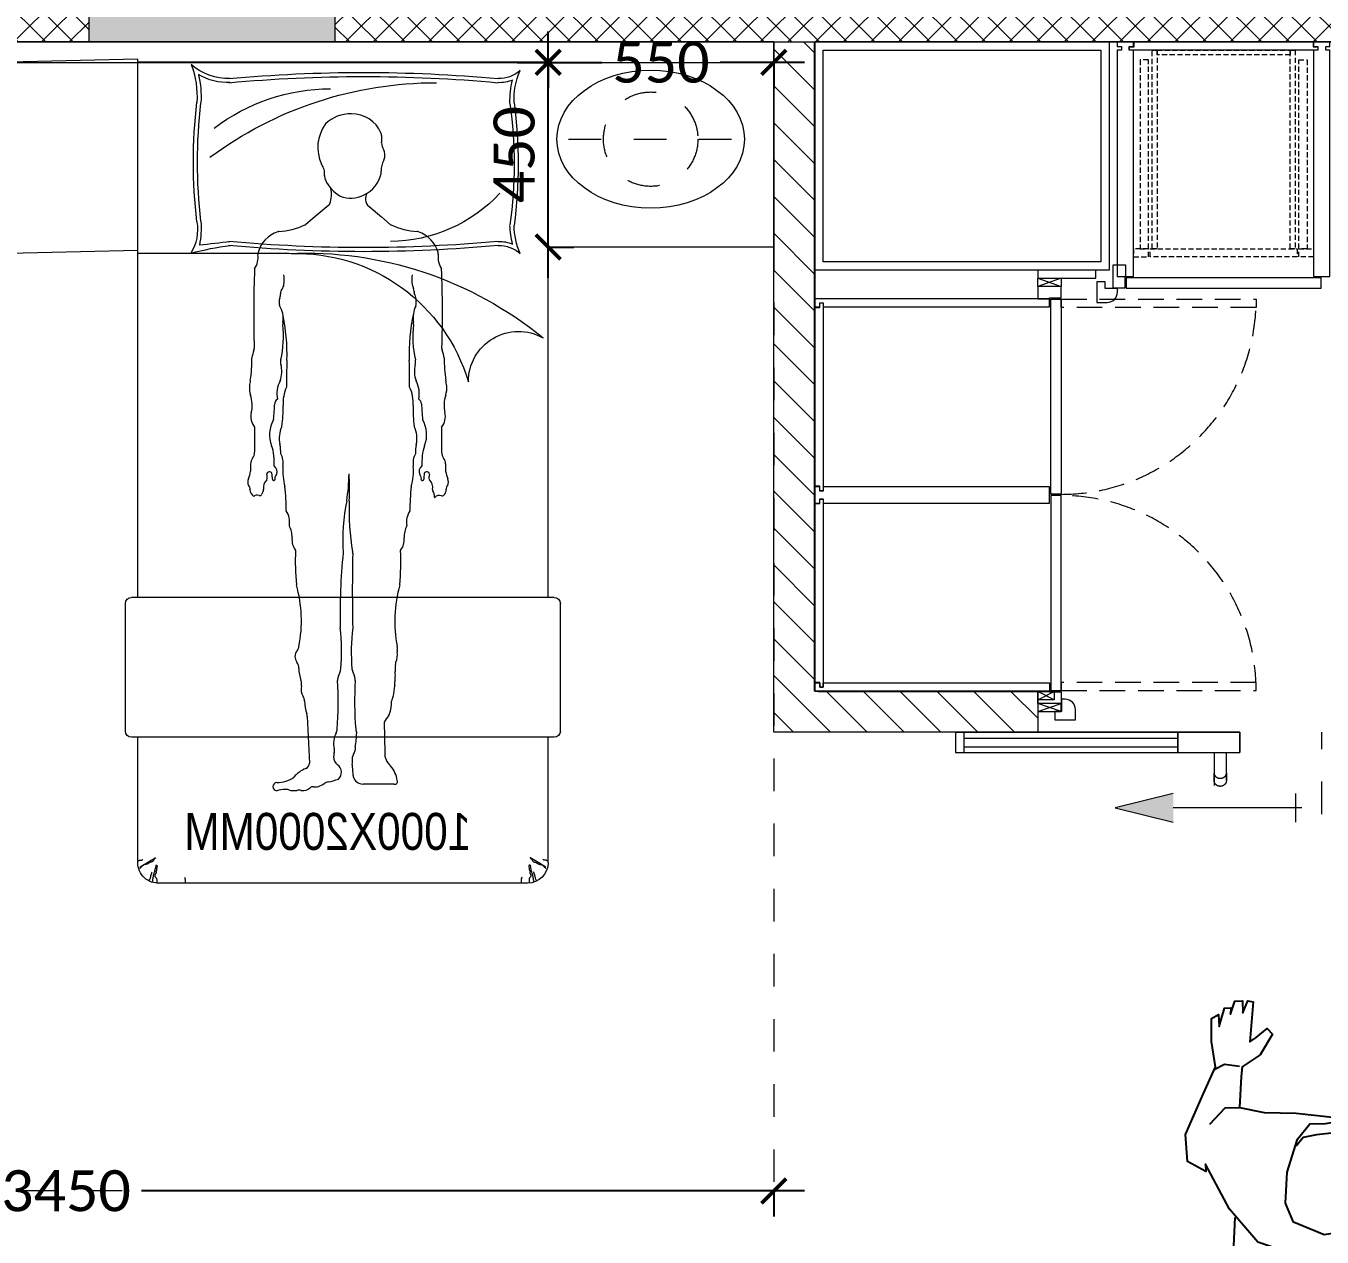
# Model space of a CAD drawing. Header units: millimetres. Extents: x -18512 to 101824, y -95768 to 52898.
# Drawn here: x 11395 to 14554, y -53555 to -50604 of the extents above; entities that cross this region are included whole.
import ezdxf

# ---------------------------------------------------------------- set-up
doc = ezdxf.new("R2010")
doc.units = ezdxf.units.MM
doc.header["$LTSCALE"] = 25
doc.header["$PDMODE"] = 3
for name, pattern in [('( Dashed )', [0.75, 0.5, -0.25]), ('Dash', [6.35, 3.175, -3.175]), ('DASHED', [0.75, 0.5, -0.25])]:
    doc.linetypes.add(name, pattern=pattern)
doc.layers.get('0').update_dxf_attribs({"color": 254, "lineweight": 0})
doc.layers.get('Defpoints').update_dxf_attribs({"lineweight": 0})
for name, color, linetype, lineweight in [('1064-BP 01$0$Wall finish-plaster & paint', 240, 'Continuous', 5), ('_FW_BLWK', 150, 'Continuous', 13), ('_FW_FUR_FIXED', 62, 'Continuous', 0), ('_FW_FUR_LOOSE', 132, 'Continuous', 0), ('A-DOOR', 31, 'Continuous', 18), ('A-DOOR-FRAM', 1, 'Continuous', 18), ('A-DOOR-GLAZ', 1, 'Continuous', 18), ('hatch', 252, 'Continuous', 0), ('I-WALL', 2, 'Continuous', 9), ('S-COLS', 6, 'Continuous', 9), ('X2$0$A-DETL-GENF', 92, 'Continuous', 9), ('X2$0$I-WALL', 2, 'Continuous', 18)]:
    doc.layers.add(name, color=color, linetype=linetype, lineweight=lineweight)
for name, color, linetype in [('1_Wall finish', 2, 'Continuous'), ('AR WALL HATCH', 8, 'Continuous'), ('WD-PEOPLE', 8, 'Continuous')]:
    doc.layers.add(name, color=color, linetype=linetype)
doc.styles.add('$0$Arial', font='arial.ttf')
doc.styles.add('FW_Calibri', font='calibri.ttf')
doc.dimstyles.new('1-50', dxfattribs={"dimscale": 50, "dimtxt": 2, "dimasz": 1.2, "dimexe": 1.25, "dimexo": 0.625, "dimtad": 1, "dimdec": 0, "dimtxsty": 'FW_Calibri', "dimblk": 'ARCHTICK', "dimcen": 2.5, "dimdle": 1.5, "dimadec": 0, "dimazin": 0, "dimtfac": 1, "dimtdec": 0, "dimtmove": 0, "dimatfit": 3, "dimfxl": 6, "dimfxlon": 1, "dimarcsym": 0})

# ---------------------------------------------------------------- blocks, each defined once
blk = doc.blocks.new('small bed')
at = {"layer": '_FW_FUR_LOOSE'}
for p, q in [((12895.6, 3863.9), (11992.2, 3863.9)), ((11945.6, 3813.9), (11945.6, 3508.6)), ((12945.6, 3813.9), (12945.6, 3508.6)), ((12960.6, 3508.6), (11930.6, 3508.6)), ((11915.6, 3493.6), (11915.6, 3182.7)), ((12975.6, 3493.6), (12975.6, 3182.7)), ((12975.6, 3493.6), (12975.6, 3182.7)), ((12960.6, 3167.7), (11930.6, 3167.7)), ((11945.6, 3167.7), (11945.6, 1863.9)), ((12945.6, 3167.7), (12945.6, 1863.9)), ((12313.7, 2329.5), (11945.6, 2329.5)), ((11945.6, 2313.9), (11945.6, 1863.9)), ((11945.6, 2263.9), (11945.6, 1863.9)), ((12945.6, 1863.9), (11945.6, 1863.9))]:
    blk.add_line(p, q, dxfattribs=at)
for points in [[(11973.4, 3858.7), (11974.5, 3856.5), (11975.3, 3854.4), (11975.9, 3852.6), (11976.5, 3851), (11976.9, 3849.6), (11977.2, 3848.4), (11977.4, 3847.2), (11977.7, 3846.2), (11977.9, 3845.2), (11978.2, 3844.2), (11978.5, 3843.2), (11978.9, 3842.1), (11979.3, 3841), (11979.8, 3839.7), (11980.3, 3838.2), (11981, 3836.5)], [(11989.7, 3820.5), (11988.6, 3826.4), (11987.7, 3831), (11986.9, 3834.5), (11986.2, 3837), (11985.7, 3838.8), (11985.2, 3840), (11984.8, 3840.8), (11984.5, 3841.4), (11984.2, 3842), (11984, 3842.6), (11983.9, 3843.1), (11983.7, 3843.7), (11983.6, 3844.3), (11983.5, 3844.9), (11983.4, 3845.5), (11983.3, 3846.2), (11983.2, 3847), (11983.1, 3847.9), (11982.9, 3849.1), (11982.7, 3850.6), (11982.4, 3852.5), (11981.9, 3854.9), (11981.4, 3857.9), (11980.8, 3861.7)], [(11989.7, 3820.5), (11991.9, 3819.9), (11992.9, 3821.5), (11992.9, 3821.5), (11991.7, 3829.9), (11991.1, 3833.8), (11989.7, 3835), (11990.3, 3839.1), (11987.4, 3844.8), (11987.4, 3847.6), (11990.9, 3850.9), (11991.7, 3853.8), (11991.9, 3855.4), (11992, 3863.8), (11991.9, 3862.3)], [(12059.9, 3849.3), (12060.4, 3851.1), (12060.8, 3852.9), (12061, 3854.8), (12061.2, 3856.6), (12061.3, 3858.4), (12061.4, 3860.3), (12061.4, 3862.1), (12061.4, 3863.9)], [(12881.3, 3849.3), (12880.8, 3851.1), (12880.5, 3852.9), (12880.2, 3854.8), (12880, 3856.6), (12879.9, 3858.4), (12879.9, 3860.3), (12879.8, 3862.1), (12879.8, 3863.9)], [(12901.5, 3820.5), (12899.3, 3819.9), (12898.4, 3821.5), (12898.4, 3821.5), (12899.5, 3829.9), (12900.1, 3833.8), (12901.5, 3835), (12900.9, 3839.1), (12903.9, 3844.8), (12903.9, 3847.6), (12900.3, 3850.9), (12899.5, 3853.8), (12899.3, 3855.4), (12899.3, 3863.8), (12899.3, 3862.3)], [(12901.5, 3820.5), (12902.6, 3826.4), (12903.5, 3831), (12904.4, 3834.5), (12905, 3837), (12905.6, 3838.8), (12906.1, 3840), (12906.5, 3840.8), (12906.8, 3841.4), (12907, 3842), (12907.2, 3842.6), (12907.4, 3843.1), (12907.5, 3843.7), (12907.6, 3844.3), (12907.7, 3844.9), (12907.8, 3845.5), (12907.9, 3846.2), (12908, 3847), (12908.2, 3847.9), (12908.3, 3849.1), (12908.6, 3850.6), (12908.9, 3852.5), (12909.3, 3854.9), (12909.8, 3857.9), (12910.5, 3861.7)], [(12917.8, 3858.7), (12916.8, 3856.5), (12916, 3854.4), (12915.3, 3852.6), (12914.8, 3851), (12914.4, 3849.6), (12914.1, 3848.4), (12913.8, 3847.2), (12913.6, 3846.2), (12913.3, 3845.2), (12913, 3844.2), (12912.7, 3843.2), (12912.4, 3842.1), (12912, 3841), (12911.5, 3839.7), (12910.9, 3838.2), (12910.3, 3836.5)], [(11951.1, 3825), (11952.4, 3824), (11953.5, 3823.3), (11954.4, 3822.6), (11955.3, 3822.1), (11956, 3821.7), (11956.7, 3821.3), (11957.3, 3821), (11957.8, 3820.7), (11958.3, 3820.5), (11958.8, 3820.2), (11959.3, 3820), (11959.7, 3819.7), (11960.1, 3819.4), (11960.6, 3819.2), (11961, 3818.9), (11961.4, 3818.6), (11961.8, 3818.4), (11962.3, 3818.1), (11962.8, 3817.8), (11963.2, 3817.5), (11963.8, 3817.2), (11964.3, 3816.8), (11964.9, 3816.5), (11965.5, 3816.1), (11966.2, 3815.7), (11966.8, 3815.3), (11967.6, 3814.9), (11968.3, 3814.5), (11969, 3814), (11969.7, 3813.6), (11970.5, 3813.2), (11971.1, 3812.8), (11971.8, 3812.3), (11972.4, 3811.9), (11973, 3811.6), (11973.6, 3811.2), (11974.2, 3810.8), (11974.7, 3810.5), (11975.3, 3810.1), (11975.8, 3809.8), (11976.3, 3809.5), (11976.8, 3809.1), (11977.4, 3808.8), (11977.9, 3808.5), (11978.4, 3808.2), (11979, 3807.9), (11979.5, 3807.6), (11980.1, 3807.3), (11980.7, 3807), (11981.3, 3806.7), (11981.9, 3806.4), (11982.5, 3806.1), (11983.1, 3805.8), (11983.6, 3805.5), (11984.2, 3805.2), (11984.7, 3804.8), (11985.2, 3804.5), (11985.7, 3804.1), (11986.1, 3803.7), (11986.6, 3803.4), (11987, 3803), (11987.3, 3802.7), (11987.7, 3802.5), (11988.1, 3802.3), (11988.4, 3802.2), (11988.8, 3802.1), (11989, 3802), (11989.3, 3802.1), (11989.4, 3802.1), (11989.5, 3802.2), (11989.5, 3802.4), (11989.4, 3802.6), (11989.1, 3802.8), (11988.7, 3803.1), (11988.3, 3803.4), (11987.8, 3803.7), (11987.2, 3804.1), (11986.7, 3804.6), (11986.2, 3805.1), (11985.7, 3805.7), (11985.2, 3806.4), (11984.8, 3807.1), (11984.4, 3807.8), (11984, 3808.6), (11983.6, 3809.3), (11983.2, 3809.9), (11982.8, 3810.5), (11982.2, 3811.1), (11981.6, 3811.5), (11981, 3811.8), (11980.2, 3812.1), (11979.5, 3812.3), (11978.7, 3812.5), (11977.8, 3812.7), (11977, 3813), (11976.1, 3813.3), (11975.3, 3813.7), (11974.5, 3814.1), (11973.7, 3814.6), (11972.9, 3815.1), (11972, 3815.6), (11971.2, 3816.1), (11970.3, 3816.6), (11969.4, 3817), (11968.5, 3817.4), (11967.5, 3817.7), (11966.5, 3817.9), (11965.6, 3818.2), (11964.7, 3818.3), (11963.8, 3818.5), (11963, 3818.7), (11962.2, 3818.9), (11961.5, 3819.1), (11960.9, 3819.3), (11960.4, 3819.5), (11959.9, 3819.7), (11959.4, 3820), (11959, 3820.3), (11958.7, 3820.5), (11958.3, 3820.8), (11958, 3821.2), (11957.6, 3821.5), (11957.3, 3821.8), (11957, 3822.2), (11956.6, 3822.5), (11956.3, 3822.9), (11955.9, 3823.3), (11955.5, 3823.7), (11955.1, 3824.1), (11954.7, 3824.5), (11954.2, 3824.9), (11953.7, 3825.4), (11953.1, 3826), (11952.5, 3826.6), (11951.8, 3827.3), (11951.1, 3828.1)], [(12940.1, 3825), (12938.9, 3824), (12937.8, 3823.3), (12936.8, 3822.6), (12936, 3822.1), (12935.2, 3821.7), (12934.6, 3821.3), (12934, 3821), (12933.4, 3820.7), (12932.9, 3820.5), (12932.4, 3820.2), (12932, 3820), (12931.5, 3819.7), (12931.1, 3819.4), (12930.7, 3819.2), (12930.3, 3818.9), (12929.8, 3818.6), (12929.4, 3818.4), (12929, 3818.1), (12928.5, 3817.8), (12928, 3817.5), (12927.5, 3817.2), (12926.9, 3816.8), (12926.4, 3816.5), (12925.8, 3816.1), (12925.1, 3815.7), (12924.4, 3815.3), (12923.7, 3814.9), (12923, 3814.5), (12922.2, 3814), (12921.5, 3813.6), (12920.8, 3813.2), (12920.1, 3812.8), (12919.4, 3812.3), (12918.8, 3811.9), (12918.2, 3811.6), (12917.6, 3811.2), (12917.1, 3810.8), (12916.5, 3810.5), (12916, 3810.1), (12915.5, 3809.8), (12914.9, 3809.5), (12914.4, 3809.1), (12913.9, 3808.8), (12913.4, 3808.5), (12912.8, 3808.2), (12912.3, 3807.9), (12911.7, 3807.6), (12911.1, 3807.3), (12910.6, 3807), (12910, 3806.7), (12909.4, 3806.4), (12908.8, 3806.1), (12908.2, 3805.8), (12907.6, 3805.5), (12907.1, 3805.2), (12906.5, 3804.8), (12906, 3804.5), (12905.6, 3804.1), (12905.1, 3803.7), (12904.7, 3803.4), (12904.3, 3803), (12903.9, 3802.7), (12903.5, 3802.5), (12903.2, 3802.3), (12902.8, 3802.2), (12902.5, 3802.1), (12902.2, 3802), (12902, 3802.1), (12901.8, 3802.1), (12901.7, 3802.2), (12901.8, 3802.4), (12901.9, 3802.6), (12902.2, 3802.8), (12902.5, 3803.1), (12903, 3803.4), (12903.5, 3803.7), (12904, 3804.1), (12904.5, 3804.6), (12905.1, 3805.1), (12905.6, 3805.7), (12906, 3806.4), (12906.5, 3807.1), (12906.8, 3807.8), (12907.2, 3808.6), (12907.6, 3809.3), (12908, 3809.9), (12908.5, 3810.5), (12909, 3811.1), (12909.6, 3811.5), (12910.3, 3811.8), (12911, 3812.1), (12911.8, 3812.3), (12912.6, 3812.5), (12913.4, 3812.7), (12914.3, 3813), (12915.1, 3813.3), (12915.9, 3813.7), (12916.8, 3814.1), (12917.6, 3814.6), (12918.4, 3815.1), (12919.2, 3815.6), (12920.1, 3816.1), (12921, 3816.6), (12921.9, 3817), (12922.8, 3817.4), (12923.8, 3817.7), (12924.7, 3817.9), (12925.7, 3818.2), (12926.6, 3818.3), (12927.5, 3818.5), (12928.3, 3818.7), (12929.1, 3818.9), (12929.7, 3819.1), (12930.3, 3819.3), (12930.9, 3819.5), (12931.4, 3819.7), (12931.8, 3820), (12932.2, 3820.3), (12932.6, 3820.5), (12932.9, 3820.8), (12933.3, 3821.2), (12933.6, 3821.5), (12933.9, 3821.8), (12934.3, 3822.2), (12934.6, 3822.5), (12935, 3822.9), (12935.3, 3823.3), (12935.7, 3823.7), (12936.1, 3824.1), (12936.6, 3824.5), (12937.1, 3824.9), (12937.6, 3825.4), (12938.2, 3826), (12938.8, 3826.6), (12939.4, 3827.3), (12940.1, 3828.1)], [(11945.6, 3810.9), (11946.8, 3810), (11947.8, 3809.4), (11948.7, 3808.9), (11949.4, 3808.6), (11950.1, 3808.4), (11950.6, 3808.3), (11951.1, 3808.3), (11951.6, 3808.3), (11952, 3808.3), (11952.5, 3808.3), (11952.9, 3808.3), (11953.4, 3808.2), (11953.8, 3808.2), (11954.2, 3808.1), (11954.7, 3808), (11955.1, 3807.9), (11955.6, 3807.7), (11956.1, 3807.6), (11956.5, 3807.4), (11956.9, 3807.2), (11957.2, 3807), (11957.5, 3806.9), (11957.6, 3806.8), (11957.7, 3806.8)], [(12945.6, 3810.9), (12944.4, 3810), (12943.4, 3809.4), (12942.6, 3808.9), (12941.8, 3808.6), (12941.2, 3808.4), (12940.6, 3808.3), (12940.1, 3808.3), (12939.7, 3808.3), (12939.2, 3808.3), (12938.8, 3808.3), (12938.3, 3808.3), (12937.9, 3808.2), (12937.4, 3808.2), (12937, 3808.1), (12936.6, 3808), (12936.1, 3807.9), (12935.6, 3807.7), (12935.2, 3807.6), (12934.8, 3807.4), (12934.4, 3807.2), (12934, 3807), (12933.8, 3806.9), (12933.6, 3806.8), (12933.6, 3806.8)]]:
    blk.add_lwpolyline(points, dxfattribs=at)
for centre, radius, start, end in [((11995.9, 3813.9), 50.2, 85.8069, 179.8916), ((12895.6, 3813.9), 50, 0, 90), ((11930.6, 3493.6), 15, 90, 180), ((12960.6, 3493.6), 15, 0, 90), ((11930.6, 3182.7), 15, 180, 270), ((12960.6, 3182.7), 15, 270, 0), ((12331.5, 2767.5), 438, 268.4567, 343.4361), ((12873.5, 2641.9), 122.2, 179.64, 299.3532), ((12354, 3243.9), 915.3, 267.4798, 309.2769), ((12252.9, 2975.6), 670.4, 254.6425, 262.9686), ((11976, 2271), 115.2, 350.742, 30.3569), ((12549.4, 5911.8), 3631.2, 262.8266, 264.0195), ((11864.9, 2266.1), 235.1, 356.5245, 10.5274), ((12495.8, -1259), 3584.3, 84.7465, 95.2623), ((12495.8, -1259), 3574.4, 84.7456, 95.2632), ((12826.4, 2386), 85.7, 268.1988, 292.4287), ((12826.4, 2386), 75.8, 268.1988, 312.1405), ((13054.1, 2256.2), 201.5, 165.4484, 178.3923), ((13054.1, 2256.2), 191.6, 157.3977, 178.3923), ((12558.8, 1933.1), 367.3, 42.8667, 89.5588), ((13352.5, 2106.9), 1271.2, 173.426, 186.574), ((13352.5, 2106.9), 1261.2, 173.426, 186.574), ((11779.9, 2112.3), 1082.9, 352.1489, 7.8511), ((11779.9, 2112.3), 1092.9, 352.1489, 7.8511), ((12672.5, 2839.4), 925.9, 233.4944, 270.0502), ((12416.7, 2400.4), 472, 232.8604, 269.8341), ((11864.9, 1947.8), 225.2, 339.515, 3.4755), ((11864.9, 1947.8), 235.1, 346.7699, 3.4755), ((13054.1, 1957.6), 201.5, 178.3923, 194.5516), ((13054.1, 1957.6), 191.6, 178.3923, 202.6023), ((12167.1, 1766.1), 137.5, 88.4473, 131.5839), ((12167.1, 1766.1), 147.4, 88.4473, 119.8513), ((12495.8, 5472.8), 3584.3, 264.7377, 275.2535), ((12495.8, 5472.9), 3574.4, 264.7368, 275.2544), ((12826.4, 1827.8), 85.7, 67.5713, 91.8012), ((12826.4, 1827.8), 75.8, 47.8595, 91.8012)]:
    blk.add_arc(centre, radius, start, end, dxfattribs=at)
at = {"layer": '_FW_FUR_LOOSE', "insert": (12059.1, 3784.2), "char_height": 90, "width": 153.1, "attachment_point": 9, "rotation": 180, "style": '$0$Arial'}
blk.add_mtext('{\\fArial Narrow|b0|i0|c0|p34;1000X2000MM}', dxfattribs=at)
blk = doc.blocks.new('A$C0c84bc15')
for p, q in [((200.3, 1518.3), (165.7, 1488.2)), ((300.2, 1515), (331, 1488.2)), ((165.7, 1488.2), (143.9, 1468.9)), ((331, 1488.2), (352.7, 1468.9))]:
    blk.add_line(p, q)
for points in [[(256.4, 1755.5, 0.21324), (192.4, 1729.4, 0.260901), (182.5, 1624.8, -0.171743), (190.2, 1595.9, 0.122626), (192.2, 1584, 0.153904), (228.8, 1542, 0.222767), (287.9, 1545.2, 0.229331), (329.9, 1600.9, 0.060479), (330.3, 1607, -0.134542), (336.6, 1635.2, 0.110734), (339.5, 1645.8, 0.137301), (334.5, 1667.6, -0.134549), (331.4, 1680.5, 0.016245), (331.5, 1697.7, 0.088694), (329.7, 1706.3, 0.307171), (256.4, 1755.5, 7.502039)], [(1.6, 791.9, -0.318953), (5.1, 781.2, 0.215164), (14.7, 763.4, -0.296863), (27.9, 765.7, 0.467133), (34.8, 769.2, -0.089745), (38.3, 777.5, 0.19589), (39.1, 781.2, -0.255112), (47.1, 806.1, 0.168599), (47, 821, -0.752837), (59.8, 823.3, -0.031674), (61, 807.9, 0.791616), (67.1, 806.2, -0.253609), (70.9, 819.9, 0.33583), (65.4, 842.5, 0.097122), (59, 894.8, -0.217967), (63.9, 963, 0.007695), (66.7, 1003.6, -0.234228), (73.3, 1015.3, -0.164752), (79.9, 1062.9, 0.153226), (81.9, 1105.8, -0.118824), (81.7, 1117.5, 0.081426), (86.6, 1208.8, -0.066527), (86.8, 1215.4, 0.172472), (78.8, 1258.1, -0.17395), (79.5, 1277.8, 0.116388), (81.2, 1289.1, -0.18598), (84.7, 1300.8, 0.130792), (89.6, 1312.7, 0.068092), (89.6, 1338.3, -2.644337)], [(462.4, 761.1, 0.171312), (458.3, 777.5, -0.19589), (457.6, 781.2, 0.255112), (449.5, 806.1, -0.168599), (449.7, 821, 0.752837), (436.9, 823.3, 0.031674), (435.7, 807.9, -0.791616), (429.5, 806.2, 0.253609), (425.7, 819.9, -0.33583), (431.3, 842.5, -0.097122), (437.7, 894.8, 0.217967), (432.7, 963, -0.007695), (430, 1003.6, 0.234228), (423.3, 1015.3, 0.164752), (416.8, 1062.9, -0.153226), (414.7, 1105.8, 0.118824), (415, 1117.5, -0.081426), (410.1, 1208.8, 0.066527), (409.9, 1215.4, -0.134973), (415.9, 1257.1, 0.094817), (416.6, 1274.6, 0.049922), (415.4, 1279.5, -0.0327), (413.3, 1286.5, 0.050204), (412.3, 1291.4, -0.066284), (411.7, 1294.7, 0.079975), (410.1, 1302.5, -0.03549), (407, 1312.7, -0.068092), (407.1, 1338.3)], [(86.4, 1237.4, -0.059879), (96.9, 1115.9, 0.009327), (96, 1046.9, 0.120505), (87.5, 998.7, -0.037909), (84.5, 944.9, 0.167257), (79.6, 897.9, -0.06691), (81.5, 874.1, -0.168165), (86.8, 841.8, 0.08251), (92.1, 788.8, -0.03147), (95.1, 725.8, -0.183672), (102.9, 687.5, -0.112749), (109.6, 656, 0.182228), (118.3, 623.3, 0.035026), (120.5, 533.7, -0.110572), (126.7, 374, -0.118572), (122, 363.3, 0.335344), (121.8, 333.1, -0.172178), (126.7, 317.1, 0.101641), (131.7, 286.2, -0.148682), (132.7, 271.7, 0.193842), (137, 244.6, -0.133217), (140.5, 232, 0.080007), (146.1, 199.6, -0.071364), (147.4, 192.7), (152.7, 71.4, -0.313382), (144.1, 57.8, 0.120982), (114.2, 35.5, -0.104021), (93.8, 24.4, -0.081996), (71.9, 21.7, 0.901497), (71.9, 0, -0.065645), (92.8, 3.5, -0.093212), (102, 2.1, 0.139159), (121.1, 0.9, -0.114551), (132.4, 0.8, 0.276686), (154.2, 7.5, -0.445724)], [(410.2, 1237.4, 0.059879), (399.8, 1115.9, -0.009327), (400.7, 1046.9, -0.120505), (409.2, 998.7, 0.037909), (412.1, 944.9, -0.167257), (417, 897.9, 0.06691), (415.1, 874.1, 0.168165), (409.8, 841.8, -0.08251), (404.5, 788.8, 0.03147), (401.5, 725.8, 0.183672), (393.7, 687.5, 0.112749), (387.1, 656, -0.182228), (378.4, 623.3, -0.035026), (376.1, 533.7, 0.110572), (370, 374, -0.06267), (370.1, 366.2, 0.061998), (370.1, 360, -0.13572), (366.5, 333.1, -0.070646), (365.6, 326.4, 0.063145), (364.9, 308.9, -0.0308), (365.1, 289.6, -0.05642), (364.2, 284.1, 0.12596), (363.9, 271.7, -0.054273), (359.7, 244.6, 0.133217), (356.1, 232, -0.080007), (350.6, 199.6, -0.195886), (348.5, 194.6, 0.01059), (337.6, 178.1), (339.1, 99)], [(6.3, 1064.7, 0.01408), (4.2, 1049.3, 0.106102), (6.7, 1026.3, -0.138052), (8.7, 980.5, 0.226385), (16.9, 942.9), (16.9, 877.7, -0.160907), (11.9, 862.5, 0.160907), (7, 847.6), (7, 828.9, 0.543944)], [(490.4, 1064.7, -0.01408), (492.4, 1049.3, -0.106102), (490, 1026.3, 0.138052), (488, 980.5, -0.226385), (479.8, 942.9), (479.8, 877.7, 0.160907), (484.8, 862.5, -0.160907), (489.7, 847.6), (489.7, 828.9, -0.543944)], [(7, 828.9, -0.038032), (1.6, 808.8, 0.186797), (1.6, 791.9, 0.50887)], [(154.2, 7.5, -0.261434), (162.6, 10.3, 0.125667), (175, 11.2, 0.078908), (189.2, 18.4, -0.107406), (198.9, 22.7, 0.037466), (224.4, 30, 0.451284), (222.2, 67.4, -0.236247), (212.6, 87.6, -0.048403), (213.9, 98.4, 0.106944), (213.9, 108.9, -0.167628), (218.9, 150.4, 0.094179), (221.3, 159.4, 0.034298), (222.5, 285.8, -0.111049), (224.2, 296.7, 0.028473), (230.7, 315.7, 0.046339), (228.7, 422.7, -0.027468), (236, 617.1, -0.063109), (245, 752.1, 0.030979), (250.8, 821.5, -6.13413)], [(260.4, 45.2, -0.046599), (258.7, 67.4, 0.035844), (259.3, 87.6, -0.141344), (263.4, 98.4, 0.191363), (265.6, 106.2, -0.074948), (265.9, 113.7, 0.045236), (269.6, 150.4, -0.094179), (267.1, 159.4, -0.034298), (266, 285.8, 0.111049), (264.3, 296.7, -0.028473), (257.8, 315.7, -0.046339), (259.8, 422.7, -0.010856), (259.9, 614.8, 0.045573), (259.6, 619.3, -0.04859), (251.2, 752.1, 0.032537), (250.8, 821.2)], [(489.7, 828.9, 0.038032), (495.1, 808.8, -0.186797), (495.1, 791.9, -0.50887)], [(495.1, 791.9, 0.318953), (491.5, 781.2, -0.174445), (484.8, 766, -0.30568), (479.3, 764.8, 0.324131), (463.4, 760.8, 0.383292)], [(339.1, 99, 0.230981), (353.7, 64.6, -0.132992), (370.1, 26.7, -0.619887), (362.7, 17.1), (285.4, 17.1, -0.351459), (261, 36.7, -0.078247), (260.4, 45.2, 0.046761)]]:
    blk.add_lwpolyline(points, format="xyb")
for centre, radius, start, end in [((134.7, 1547), 72.7, 340.2822, 11.8211), ((329.3, 1534.6), 37.8, 157.9107, 183.3191), ((193.7, 1525.8), 10, 310.9538, 340.2822), ((316.5, 1533.9), 25, 183.3191, 229.0462), ((101.3, 1376.3), 78.2, 110.2458, 165.2073), ((77.7, 1440.3), 10, 94.0196, 110.2458), ((64.4, 1629.1), 179.3, 274.0196, 295.4985), ((137.3, 1476.3), 10, 295.4985, 311.7262), ((359.4, 1476.3), 10, 228.2738, 244.5015), ((432.3, 1629.1), 179.3, 244.5015, 265.9804), ((419, 1440.3), 10, 69.7542, 85.9804), ((395.4, 1376.3), 78.2, 14.7927, 69.7542), ((-32.6, 1384.5), 58.2, 328.0084, 6.2192), ((40.2, 1392.4), 15, 165.2073, 186.2192), ((456.5, 1392.4), 15, 353.7808, 14.7927), ((529.2, 1384.5), 58.2, 173.7808, 211.9916), ((3134, 1239.9), 3119.4, 177.9097, 181.6898), ((-2637.4, 1239.9), 3119.4, 358.3102, 2.0903), ((108.2, 1108.7), 99, 160.1116, 172.0387), ((1, 1147.5), 15, 340.1116, 1.6898), ((495.6, 1147.5), 15, 178.3102, 199.8884), ((388.4, 1108.7), 99, 7.9613, 19.8884), ((-301.3, 1114.6), 311.6, 350.7795, 1.4379), ((797.9, 1114.6), 311.6, 178.5621, 189.2205), ((463, 761.1), 0.567, 168.4337, 322.3114)]:
    blk.add_arc(centre, radius, start, end)
blk = doc.blocks.new('A$C777636C6')
for points in [[(0.2125, 0.6175), (0.2142, 0.6672), (0.2039, 0.6878), (0.1799, 0.693), (0.1577, 0.6775), (0.1474, 0.6415)], [(0.3599, 0.3036), (0.4062, 0.3122), (0.4524, 0.3431), (0.5159, 0.3945), (0.5433, 0.4288), (0.5467, 0.494), (0.5673, 0.5214), (0.5638, 0.5643), (0.5844, 0.5798), (0.5964, 0.6175), (0.5896, 0.6244), (0.5758, 0.6072), (0.5793, 0.6432), (0.5707, 0.6501), (0.5604, 0.6192), (0.5587, 0.6604), (0.5484, 0.6655), (0.5416, 0.6244), (0.5381, 0.6535), (0.5279, 0.6535), (0.5193, 0.6141), (0.5073, 0.6106), (0.4953, 0.6244), (0.485, 0.6209), (0.4884, 0.6021), (0.509, 0.578), (0.485, 0.5832), (0.4679, 0.5712), (0.4524, 0.5437), (0.4336, 0.5232), (0.389, 0.5146), (0.3291, 0.5146), (0.2297, 0.5232), (0.1748, 0.5163), (0.1097, 0.4648), (0.048, 0.3894), (0.0514, 0.4031), (0.0137, 0.3911), (0, 0.3413), (0.0171, 0.2642), (0.0308, 0.2041), (0.0137, 0.1578), (0.0051, 0.1149), (0.0171, 0.1046), (0.0223, 0.1269), (0.0257, 0.0909), (0.0377, 0.0875), (0.0394, 0.0995), (0.0428, 0.0738), (0.0566, 0.0703), (0.0617, 0.0926), (0.0668, 0.0686), (0.0771, 0.0686), (0.0857, 0.1441), (0.096, 0.1338), (0.1131, 0.1132), (0.1251, 0.1218), (0.1097, 0.1647), (0.0805, 0.1938), (0.0823, 0.2127), (0.0908, 0.271), (0.1388, 0.271), (0.1988, 0.2607), (0.2683, 0.2547)], [(0.2279, 0.5643), (0.2177, 0.6038), (0.1988, 0.6347), (0.1782, 0.6587), (0.1525, 0.6432), (0.1371, 0.6055), (0.1337, 0.5455), (0.1234, 0.4786)], [(0.509, 0.5763), (0.5364, 0.5746), (0.5621, 0.5643)], [(0.3736, 0.518), (0.3513, 0.5437), (0.3051, 0.5575), (0.2588, 0.5592), (0.2245, 0.5643), (0.1868, 0.5643), (0.1662, 0.5386)], [(0.36, 0.3268), (0.3445, 0.3053), (0.3291, 0.3036), (0.3205, 0.3122), (0.3188, 0.3322), (0.3153, 0.3036), (0.3068, 0.2847), (0.2913, 0.2796), (0.2725, 0.2847), (0.2451, 0.2933), (0.2211, 0.3036), (0.2108, 0.3225)], [(0.3018, 0.2471), (0.3085, 0.2453), (0.3256, 0.2075), (0.3445, 0.1647), (0.365, 0.1424), (0.3805, 0.1286), (0.401, 0.1372), (0.413, 0.1664), (0.4319, 0.199), (0.4353, 0.247), (0.4302, 0.2624), (0.4319, 0.2779), (0.4387, 0.331)], [(0.0925, 0.271), (0.0634, 0.2779), (0.0411, 0.3139)], [(0.0291, 0.2093), (0.0463, 0.1955), (0.0754, 0.1938)], [(0.425, 0.1818), (0.4439, 0.072), (0.4353, 0.0326), (0.4113, 0), (0.3805, 0), (0.365, 0.0292), (0.3599, 0.0635), (0.3616, 0.1012), (0.3548, 0.1458)]]:
    blk.add_lwpolyline(points)
blk.add_lwpolyline([(0.2879, 0.2412), (0.297, 0.2498), (0.3021, 0.2659), (0.3399, 0.2819), (0.3616, 0.3225), (0.3702, 0.3671), (0.3702, 0.4082), (0.3472, 0.4592), (0.2964, 0.4775), (0.2343, 0.4654), (0.212, 0.4328), (0.2039, 0.3739), (0.2108, 0.3087), (0.2285, 0.2756), (0.2576, 0.2688), (0.2684, 0.2648), (0.2765, 0.2476)], close=True)
blk = doc.blocks.new('FP_15-GROUND FLOOR PLAN')
at = {"layer": 'A-DOOR'}
blk.add_line((755.4, 222), (755.4, 172), dxfattribs=at)
blk = doc.blocks.new('FP_16-GROUND FLOOR PLAN')
at = {"layer": 'A-DOOR'}
blk.add_line((785.4, 172), (785.4, 222), dxfattribs=at)
blk = doc.blocks.new('FP_17-GROUND FLOOR PLAN')
at = {"layer": 'A-DOOR'}
for p, q in [((755.9, 160.4), (755.9, 154.6)), ((755.9, 154.6), (755.9, 149.9)), ((755.9, 149.9), (755.9, 146.2)), ((755.9, 146.2), (755.9, 143.6)), ((755.9, 143.6), (755.9, 142))]:
    blk.add_line(p, q, dxfattribs=at)
at = {"layer": 'A-DOOR', "flags": 128}
for points in [[(755.4, 172), (755.4, 164.9), (755.4, 159.7), (755.4, 156.4), (755.4, 154.9), (755.4, 154.8)], [(755.4, 154.8), (755.4, 155.8), (755.4, 158.6), (755.4, 163.2), (755.4, 169.8), (755.4, 172)], [(770.4, 139.8), (769.8, 139.8), (769.2, 139.9), (768.6, 139.9), (768, 140), (767.4, 140.1), (766.8, 140.2), (766.2, 140.4), (765.7, 140.6), (765.1, 140.8), (764.5, 141), (764, 141.2), (763.5, 141.5), (762.9, 141.8), (762.4, 142.1), (761.9, 142.4), (761.4, 142.8), (761, 143.2), (760.5, 143.5), (760.1, 143.9), (759.6, 144.4), (759.2, 144.8), (758.8, 145.3), (758.5, 145.7), (758.1, 146.2), (757.8, 146.7), (757.5, 147.2), (757.2, 147.7), (756.9, 148.3), (756.6, 148.8), (756.4, 149.4), (756.2, 149.9), (756, 150.5), (755.9, 151.1), (755.7, 151.7), (755.6, 152.3), (755.5, 152.9), (755.5, 153.5), (755.4, 154.1), (755.4, 154.7), (755.4, 154.8)]]:
    blk.add_lwpolyline(points, dxfattribs=at)
blk = doc.blocks.new('FP_18-GROUND FLOOR PLAN')
at = {"layer": 'A-DOOR', "flags": 128}
for points in [[(785.4, 172), (785.4, 164.9), (785.4, 159.7), (785.4, 156.4), (785.4, 154.9), (785.4, 154.8)], [(785.4, 154.8), (785.4, 155.8), (785.4, 158.6), (785.4, 163.2), (785.4, 169.8), (785.4, 172)], [(785.4, 154.8), (785.4, 154.2), (785.3, 153.6), (785.3, 153), (785.2, 152.4), (785.1, 151.8), (785, 151.2), (784.8, 150.7), (784.6, 150.1), (784.4, 149.5), (784.2, 149), (784, 148.4), (783.7, 147.9), (783.4, 147.4), (783.1, 146.8), (782.8, 146.3), (782.4, 145.9), (782.1, 145.4), (781.7, 144.9), (781.3, 144.5), (780.8, 144.1), (780.4, 143.6), (779.9, 143.3), (779.5, 142.9), (779, 142.5), (778.5, 142.2), (778, 141.9), (777.5, 141.6), (776.9, 141.3), (776.4, 141.1), (775.8, 140.8), (775.3, 140.6), (774.7, 140.4), (774.1, 140.3), (773.5, 140.1), (772.9, 140), (772.3, 139.9), (771.7, 139.9), (771.2, 139.8), (770.6, 139.8), (770.4, 139.8)]]:
    blk.add_lwpolyline(points, dxfattribs=at)
blk = doc.blocks.new('FP_19-GROUND FLOOR PLAN')
at = {"layer": 'A-DOOR'}
blk.add_line((755.4, 222), (755.4, 172), dxfattribs=at)
blk = doc.blocks.new('FP_20-GROUND FLOOR PLAN')
at = {"layer": 'A-DOOR'}
blk.add_line((785.4, 172), (785.4, 222), dxfattribs=at)
blk = doc.blocks.new('_ArchTick')
at = {"color": 0, "linetype": 'ByBlock', "const_width": 0.15}
blk.add_lwpolyline([(-0.5, -0.5), (0.5, 0.5)], dxfattribs=at)
blk = doc.blocks.new('*D414')
at = {"layer": 'Defpoints', "color": 0, "transparency": 16777216}
for p in [(9768.1, -53142.4), (13217.6, -53442.4), (13217.6, -53442.4)]:
    blk.add_point(p, dxfattribs=at)
at = {"layer": 'I-WALL', "color": 0, "lineweight": -2, "transparency": 16777216}
for p, q in [((9768.1, -53173.6), (9768.1, -53504.9)), ((9693.1, -53442.4), (11308.6, -53442.4)), ((13292.6, -53442.4), (11677.1, -53442.4)), ((13217.6, -53442.4), (13217.6, -53504.9))]:
    blk.add_line(p, q, dxfattribs=at)
at = {"layer": 'I-WALL', "color": 0, "lineweight": -2, "transparency": 16777216, "xscale": 59.99999999999995, "yscale": 59.99999999999995, "zscale": 59.99999999999995, "rotation": 180}
blk.add_blockref('_ArchTick', (9768.1, -53442.4), dxfattribs=at)
at = {"layer": 'I-WALL', "color": 0, "lineweight": -2, "transparency": 16777216, "xscale": 59.99999999999995, "yscale": 59.99999999999995, "zscale": 59.99999999999995}
blk.add_blockref('_ArchTick', (13217.6, -53442.4), dxfattribs=at)
at = {"layer": 'I-WALL', "color": 0, "transparency": 16777216, "insert": (11492.9, -53442.4), "char_height": 100, "attachment_point": 5, "style": 'FW_Calibri'}
blk.add_mtext('3450', dxfattribs=at)
blk = doc.blocks.new('*D415')
at = {"layer": 'Defpoints', "color": 0, "transparency": 16777216}
for p in [(12667.6, -50692.4), (12667.6, -50692.4), (12667.6, -51142.4)]:
    blk.add_point(p, dxfattribs=at)
at = {"layer": 'I-WALL', "color": 0, "lineweight": -2, "transparency": 16777216}
for p, q in [((12667.6, -51217.4), (12667.6, -50617.4)), ((12667.6, -50692.4), (12730.1, -50692.4)), ((12667.6, -51142.4), (12730.1, -51142.4))]:
    blk.add_line(p, q, dxfattribs=at)
at = {"layer": 'I-WALL', "color": 0, "lineweight": -2, "transparency": 16777216, "xscale": 59.99999999999995, "yscale": 59.99999999999995, "zscale": 59.99999999999995}
for p, rotation in [((12667.6, -50692.4), 90), ((12667.6, -51142.4), 270)]:
    blk.add_blockref('_ArchTick', p, dxfattribs=dict(at, rotation=rotation))
at = {"layer": 'I-WALL', "color": 0, "transparency": 16777216, "insert": (12585.1, -50917.4), "char_height": 100, "attachment_point": 5, "rotation": 90, "style": 'FW_Calibri'}
blk.add_mtext('450', dxfattribs=at)
blk = doc.blocks.new('*D416')
at = {"layer": 'Defpoints', "color": 0, "transparency": 16777216}
for p in [(12667.6, -50692.4), (13217.6, -50692.4), (13217.6, -50692.4)]:
    blk.add_point(p, dxfattribs=at)
at = {"layer": 'I-WALL', "color": 0, "lineweight": -2, "transparency": 16777216}
for p, q in [((12592.6, -50692.4), (12798.2, -50692.4)), ((12667.6, -50692.4), (12667.6, -50754.9)), ((13292.6, -50692.4), (13087, -50692.4)), ((13217.6, -50692.4), (13217.6, -50754.9))]:
    blk.add_line(p, q, dxfattribs=at)
at = {"layer": 'I-WALL', "color": 0, "lineweight": -2, "transparency": 16777216, "xscale": 59.99999999999995, "yscale": 59.99999999999995, "zscale": 59.99999999999995, "rotation": 180}
blk.add_blockref('_ArchTick', (12667.6, -50692.4), dxfattribs=at)
at = {"layer": 'I-WALL', "color": 0, "lineweight": -2, "transparency": 16777216, "xscale": 59.99999999999995, "yscale": 59.99999999999995, "zscale": 59.99999999999995}
blk.add_blockref('_ArchTick', (13217.6, -50692.4), dxfattribs=at)
at = {"layer": 'I-WALL', "color": 0, "transparency": 16777216, "insert": (12942.6, -50692.4), "char_height": 100, "attachment_point": 5, "style": 'FW_Calibri'}
blk.add_mtext('550', dxfattribs=at)

msp = doc.modelspace()

# ---------------------------------------------------------------- hatches: boundary and pattern name
at = {"layer": 'AR WALL HATCH', "lineweight": 5, "ltscale": 25}
h = msp.add_hatch(dxfattribs=at)
h.set_pattern_fill('ANSI37', color=256, scale=15, style=0)
h.set_pattern_definition([(45, (15109.02, 35539.32), (-33.67596, 33.67596), []), (135, (15109.02, 35539.32), (-33.67596, -33.67596), [])])
h.paths.add_polyline_path([(11548.1, -50642.4), (9868.4, -50642.4), (9868.4, -50342.4), (11548.1, -50342.4)])
h.paths.add_polyline_path([(12148.1, -50642.4), (15388.1, -50642.4), (15388.1, -50342.4), (12148.1, -50342.4)])
h = msp.add_hatch(dxfattribs=at)
h.set_pattern_fill('ANSI31', color=256, scale=20, style=0)
h.set_pattern_definition([(135, (9411.8, 44025.98), (-44.90128, -44.90128), [])])
h.paths.add_polyline_path([(13860.6, -52324.4), (13860.6, -52224.4), (13317.6, -52224.4), (13317.6, -50642.4), (13217.6, -50642.4), (13217.6, -52324.4)])
at = {"layer": 'S-COLS', "lineweight": 5}
msp.add_hatch(color=252, dxfattribs=at).paths.add_polyline_path([(11548.1, -50392.4), (12148.1, -50392.4), (12148.1, -50642.4), (11548.1, -50642.4)], flags=0)
at = {"layer": 'X2$0$A-DETL-GENF', "lineweight": 18}
msp.add_hatch(color=256, dxfattribs=at).paths.add_polyline_path([(14190.8, -52544.1), (14049.8, -52508.9), (14190.8, -52473.8), (14190.8, -52524.6)], flags=0)

# ---------------------------------------------------------------- linework, layer by layer
at = {"layer": '1064-BP 01$0$Wall finish-plaster & paint'}
msp.add_line((9768.1, -50642.4), (13217.6, -50642.4), dxfattribs=at)
at = {"layer": '1_Wall finish'}
for p, q in [((13317.6, -52224.4), (13317.6, -50642.4, 0)), ((13325.6, -52224.4, 0), (13860.6, -52224.4, 0))]:
    msp.add_line(p, q, dxfattribs=at)
at = {"layer": '_FW_FUR_FIXED'}
for p, q in [((13860.6, -51218.5), (13917.6, -51238.5)), ((13917.6, -51218.5), (13860.6, -51238.5)), ((13860.6, -52245.7), (13900.6, -52225.7)), ((13900.6, -52245.7), (13860.6, -52225.7)), ((13860.6, -52274.4), (13917.6, -52254.4)), ((13917.6, -52274.4), (13860.6, -52254.4))]:
    msp.add_line(p, q, dxfattribs=at)
for points in [[(14034.4, -51198.5), (13317.6, -51198.5), (13317.6, -50642.4), (14034.4, -50642.4)], [(14014.4, -51178.5), (13337.6, -51178.5), (13337.6, -50662.4), (14014.4, -50662.4)], [(14001.9, -51198.5), (13860.6, -51198.5), (13860.6, -51218.5), (14001.9, -51218.5), (14001.9, -51198.5)], [(13917.6, -51218.5), (13917.6, -51238.5), (13860.6, -51238.5), (13860.6, -51218.5)], [(13889.6, -51266.5), (13917.6, -51266.5), (13917.6, -51238.5), (13860.6, -51238.5), (13860.6, -51266.5), (13860.6, -51268.5), (13889.6, -51268.5)], [(13317.6, -51268.5), (13317.6, -51288.5), (13329.4, -51288.5), (13329.4, -51278), (13337.9, -51278), (13337.9, -51288.5), (13889.6, -51288.5), (13889.6, -51268.5)], [(13337.6, -51278.5), (13337.6, -51736.4), (13329.6, -51736.4), (13329.6, -51725.4), (13317.6, -51725.4), (13317.6, -51289.5), (13329.6, -51289.5), (13329.6, -51278.5)], [(13917.6, -51269.5), (13917.6, -51744.9), (13892.6, -51744.9), (13892.6, -51269.5)], [(13917.6, -51269.5), (13917.6, -51744.9), (13892.6, -51744.9), (13892.6, -51269.5)], [(13317.6, -51726.4), (13317.6, -51766.4), (13329.4, -51766.4), (13329.4, -51755.9), (13337.9, -51755.9), (13337.9, -51766.4), (13889.6, -51766.4), (13889.6, -51726.4), (13337.9, -51726.4), (13337.9, -51736.9), (13329.4, -51736.9), (13329.4, -51726.4)], [(13337.6, -51756.4), (13337.6, -52214.9), (13329.6, -52214.9), (13329.6, -52203.9), (13317.6, -52203.9), (13317.6, -51767.4), (13329.6, -51767.4), (13329.6, -51756.4)], [(13917.6, -52223.4), (13917.6, -51747.9), (13892.6, -51747.9), (13892.6, -52223.4)], [(13917.6, -52223.4), (13917.6, -51747.9), (13892.6, -51747.9), (13892.6, -52223.4)], [(13317.6, -52224.4), (13317.6, -52204.4), (13329.4, -52204.4), (13329.4, -52214.9), (13337.9, -52214.9), (13337.9, -52204.4), (13889.6, -52204.4), (13889.6, -52224.4)], [(13889.6, -52226.4), (13917.6, -52226.4), (13917.6, -52254.4), (13860.6, -52254.4), (13860.6, -52226.4), (13860.6, -52224.4), (13889.6, -52224.4)], [(13900.6, -52245.7), (13860.6, -52245.7), (13860.6, -52225.7), (13900.6, -52225.7), (13900.6, -52245.7)], [(13917.6, -52274.4), (13917.6, -52254.4), (13860.6, -52254.4), (13860.6, -52274.4)]]:
    msp.add_lwpolyline(points, close=True, dxfattribs=at)
at = {"layer": '_FW_FUR_FIXED', "elevation": 0}
for points in [[(14094.4, -50642.4), (14054.4, -50642.4), (14054.4, -50654.1), (14064.9, -50654.1), (14064.9, -50662.6), (14054.4, -50662.6), (14054.4, -51214.4), (14094.4, -51214.4), (14094.4, -50662.6), (14083.9, -50662.6), (14083.9, -50654.1), (14094.4, -50654.1)], [(14542.9, -50662.4), (14084.4, -50662.4), (14084.4, -50654.4), (14095.4, -50654.4), (14095.4, -50642.4), (14531.9, -50642.4), (14531.9, -50654.4), (14542.9, -50654.4)], [(14572.9, -50642.4), (14532.9, -50642.4), (14532.9, -50654.1), (14543.4, -50654.1), (14543.4, -50662.6), (14532.9, -50662.6), (14532.9, -51214.4), (14572.9, -51214.4), (14572.9, -50662.6), (14562.4, -50662.6), (14562.4, -50654.1), (14572.9, -50654.1)], [(14072.9, -51214.4), (14072.9, -51242.4), (14044.9, -51242.4), (14044.9, -51185.4), (14072.9, -51185.4), (14074.9, -51185.4), (14074.9, -51214.4)], [(14075.9, -51242.4), (14551.4, -51242.4), (14551.4, -51217.4), (14075.9, -51217.4)], [(14075.9, -51242.4), (14551.4, -51242.4), (14551.4, -51217.4), (14075.9, -51217.4)]]:
    msp.add_lwpolyline(points, close=True, dxfattribs=at)
at = {"layer": '_FW_FUR_FIXED', "color": 8, "linetype": '( Dashed )', "elevation": 0}
for points in [[(14130.4, -51146.4), (14130.4, -50686.4), (14110.4, -50686.4), (14110.4, -51146.4)], [(14151.4, -51146.4), (14139.4, -51146.4), (14139.4, -50662.4), (14151.4, -50662.4)], [(14151.4, -50674.4), (14151.4, -50662.4), (14475.9, -50662.4), (14475.9, -50674.4)], [(14487.9, -51146.4), (14475.9, -51146.4), (14475.9, -50662.4), (14487.9, -50662.4)], [(14496.9, -51146.4), (14496.9, -50686.4), (14516.9, -50686.4), (14516.9, -51146.4)], [(14094.4, -51166.4), (14130.4, -51166.4), (14130.4, -51146.4), (14094.4, -51146.4)], [(14492.9, -51166.4), (14134.4, -51166.4), (14134.4, -51146.4), (14492.9, -51146.4)], [(14532.9, -51166.4), (14496.9, -51166.4), (14496.9, -51146.4), (14532.9, -51146.4)]]:
    msp.add_lwpolyline(points, close=True, dxfattribs=at)
at = {"layer": '_FW_FUR_FIXED', "elevation": 0}
msp.add_lwpolyline([(14024.9, -51227.4), (14004.9, -51227.4), (14004.9, -51277.4), (14029.9, -51277.4, 0.414214), (14054.9, -51252.4), (14054.9, -51243.4), (14024.9, -51243.4)], format="xyb", close=True, dxfattribs=at)
at = {"layer": '_FW_FUR_FIXED', "color": 9, "linetype": 'DASHED', "ltscale": 5}
for points in [[(14393.1, -51289.5), (13917.6, -51289.5), (13917.6, -51269.5), (14393.1, -51269.5)], [(14393.1, -52203.4), (13917.6, -52203.4), (13917.6, -52223.4), (14393.1, -52223.4)], [(14393.1, -52203.4), (13917.6, -52203.4), (13917.6, -52223.4), (14393.1, -52223.4)]]:
    msp.add_lwpolyline(points, close=True, dxfattribs=at)
at = {"layer": '_FW_FUR_FIXED'}
msp.add_lwpolyline([(13902.6, -52274.4), (13902.6, -52294.4), (13952.6, -52294.4), (13952.6, -52269.4, 0.414214), (13927.6, -52244.4), (13918.6, -52244.4), (13918.6, -52274.4)], format="xyb", close=True, dxfattribs=at)
at = {"layer": '_FW_FUR_FIXED', "color": 9, "linetype": 'DASHED', "ltscale": 5}
for centre, start, end in [((13917.6, -51269.5), 270, 0), ((13917.6, -52223.4), 360, 90)]:
    msp.add_arc(centre, 475.5, start, end, dxfattribs=at)
at = {"layer": '_FW_FUR_LOOSE'}
for points in [[(13217.6, -50692.4), (13217.6, -50642.4), (9768.1, -50642.4), (9768.1, -50692.4)], [(11667.6, -51150.1), (11667.6, -50684.6), (11318.1, -50692.4), (11318.1, -51157.9)], [(12667.6, -51142.4), (12667.6, -50692.4), (13217.6, -50692.4), (13217.6, -51142.4)]]:
    msp.add_lwpolyline(points, close=True, dxfattribs=at)
msp.add_ellipse((12917.6, -50879.6), major_axis=(-228.5, 0), ratio=0.735654, dxfattribs=at)
at = {"layer": 'A-DOOR', "lineweight": 18}
for p, q in [((14352.9, -52324.4), (13660.6, -52324.4)), ((13660.6, -52324.4), (13660.6, -52374.4)), ((14202.9, -52374.4), (14202.9, -52324.4)), ((14352.9, -52374.4), (14352.9, -52324.4)), ((14352.9, -52374.4), (14352.9, -52324.4)), ((13660.6, -52374.4), (14352.9, -52374.4))]:
    msp.add_line(p, q, dxfattribs=at)
at = {"layer": 'A-DOOR'}
for points, knots in [([(14290.6, -52422.7), (14290.6, -52422.9), (14290.5, -52423.5), (14290.5, -52424.4), (14290.5, -52425.4), (14290.7, -52426.3), (14290.9, -52427.3), (14291.2, -52428.3), (14291.5, -52429), (14291.9, -52429.7), (14292.2, -52430.3), (14292.7, -52431), (14293.4, -52431.9), (14294.1, -52432.6), (14294.6, -52433.1), (14295.1, -52433.5), (14295.6, -52433.9), (14296.3, -52434.3), (14297.2, -52434.9), (14298.4, -52435.5), (14299.5, -52435.9), (14300.4, -52436.2), (14301.3, -52436.4), (14302.9, -52436.8), (14304.5, -52436.9), (14305.5, -52437)], [0.450595, 0.450595, 0.450595, 0.450595, 0.4722222, 0.5, 0.5277778, 0.5555556, 0.5833333, 0.6111111, 0.6388889, 0.6527778, 0.6666667, 0.6944444, 0.7222222, 0.75, 0.7638889, 0.7777778, 0.7916667, 0.8055556, 0.8333333, 0.8611111, 0.8888889, 0.9027778, 0.9166667, 0.9444444, 1, 1, 1, 1]), ([(14290.5, -52423.6), (14290.5, -52423.7), (14290.5, -52424), (14290.5, -52424.2), (14290.5, -52424.4)], [-0.52158449, -0.52158449, -0.52158449, -0.52158449, -0.515625, -0.5, -0.5, -0.5, -0.5]), ([(14305.5, -52437), (14306.5, -52436.9), (14308.1, -52436.8), (14310, -52436.4), (14311.3, -52436), (14312.6, -52435.5), (14313.8, -52434.9), (14314.7, -52434.3), (14315.4, -52433.9), (14315.9, -52433.5), (14316.4, -52433.1), (14316.9, -52432.6), (14317.6, -52431.9), (14318.3, -52431), (14318.9, -52430.1), (14319.4, -52429.2), (14319.8, -52428.3), (14320.1, -52427.3), (14320.3, -52426.3), (14320.5, -52425.4), (14320.5, -52424.4), (14320.5, -52423.5), (14320.4, -52422.9), (14320.4, -52422.7)], [0, 0, 0, 0, 0.0555556, 0.0833333, 0.1111111, 0.1388889, 0.1666667, 0.1944444, 0.2083333, 0.2222222, 0.2361111, 0.25, 0.2777778, 0.3055556, 0.3333333, 0.3611111, 0.3888889, 0.4166667, 0.4444444, 0.4722222, 0.5, 0.5277778, 0.5494412, 0.5494412, 0.5494412, 0.5494412])]:
    msp.add_open_spline(points, degree=3, knots=knots, dxfattribs=at)
msp.add_open_spline([(14320.5, -52424.4), (14320.5, -52424.2), (14320.5, -52423.9), (14320.5, -52423.6)], degree=3, dxfattribs=at)
at = {"layer": 'A-DOOR-FRAM'}
for p, q in [((13660.6, -52324.4), (13660.6, -52374.4)), ((13660.6, -52324.4), (13680.6, -52324.4)), ((13680.6, -52324.4), (13680.6, -52374.4)), ((14201.7, -52324.4), (14201.7, -52374.4)), ((14201.7, -52324.4), (14352.9, -52324.4)), ((14352.9, -52324.4), (14352.9, -52374.4)), ((14352.9, -52324.4), (14352.9, -52374.4)), ((13660.6, -52374.4), (13680.6, -52374.4)), ((14201.7, -52374.4), (14352.9, -52374.4))]:
    msp.add_line(p, q, dxfattribs=at)
at = {"layer": 'A-DOOR-GLAZ'}
for p, q in [((13680.6, -52324.4), (14201.7, -52324.4)), ((13680.6, -52339.4), (14201.7, -52339.4)), ((13680.6, -52360.1), (14201.7, -52360.1)), ((13680.6, -52374.4), (14201.7, -52374.4))]:
    msp.add_line(p, q, dxfattribs=at)
at = {"layer": 'hatch', "linetype": 'Dash', "lineweight": 9}
for p, q in [((12717.6, -50879.6), (13117.6, -50879.6)), ((14552.9, -52524.5), (14552.9, -52324.4))]:
    msp.add_line(p, q, dxfattribs=at)
msp.add_lwpolyline([(13217.6, -50642.4), (13217.6, -53442.4), (9768.1, -53442.4), (9768.1, -50642.4)], close=True, dxfattribs=at)
msp.add_circle((12917.6, -50879.6), 115, dxfattribs=at)
at = {"layer": 'I-WALL'}
for p, q in [((9768.1, -50642.4), (13217.6, -50642.4)), ((13217.6, -52324.4), (13217.6, -50642.4)), ((13317.6, -52224.4), (13317.6, -50642.4)), ((13860.6, -52224.4), (13317.6, -52224.4)), ((13860.6, -52224.4), (13860.6, -52324.4)), ((13860.6, -52324.4), (13217.6, -52324.4))]:
    msp.add_line(p, q, dxfattribs=at)
for points in [[(11548.1, -50342.4), (11548.1, -50642.4)], [(12148.1, -50342.4), (12148.1, -50642.4)], [(9168.1, -50642.4), (15788.1, -50642.4)]]:
    msp.add_lwpolyline(points, dxfattribs=at)
at = {"layer": 'S-COLS', "color": 8}
for p, q in [((12148.1, -50392.4), (12148.1, -50642.4)), ((12148.1, -50642.4), (11548.1, -50642.4))]:
    msp.add_line(p, q, dxfattribs=at)
at = {"layer": 'X2$0$A-DETL-GENF'}
for p, q in [((14190.8, -52473.8), (14049.8, -52508.9)), ((14489.5, -52544.1), (14489.5, -52473.8)), ((14049.8, -52508.9), (14190.8, -52544.1)), ((14504.2, -52508.9), (14190.8, -52508.9))]:
    msp.add_line(p, q, dxfattribs=at)
at = {"layer": 'X2$0$I-WALL'}
for p, q in [((13317.6, -50642.4, 0), (13317.6, -52224.4)), ((15788.1, -50642.4, 0), (13317.6, -50642.4, 0)), ((13317.6, -52224.4), (13860.6, -52224.4, 0))]:
    msp.add_line(p, q, dxfattribs=at)

# ---------------------------------------------------------------- block references
at = {"layer": '_FW_BLWK', "xscale": -1, "rotation": 180}
msp.add_blockref('small bed', (-278, -48828.4), dxfattribs=at)
at = {"layer": '_FW_FUR_FIXED', "color": 9, "linetype": 'DASHED', "ltscale": 5, "xscale": 0.984279887367544, "yscale": 0.9395398924872012, "zscale": 0.8947998976068575}
msp.add_blockref('A$C0c84bc15', (11935.8, -52467.2), dxfattribs=at)
at = {"layer": 'A-DOOR'}
for name in ['FP_15-GROUND FLOOR PLAN', 'FP_19-GROUND FLOOR PLAN', 'FP_16-GROUND FLOOR PLAN', 'FP_20-GROUND FLOOR PLAN', 'FP_17-GROUND FLOOR PLAN', 'FP_18-GROUND FLOOR PLAN']:
    msp.add_blockref(name, (13535.1, -52596.4), dxfattribs=at)
at = {"layer": 'WD-PEOPLE', "xscale": -1278.142310049473, "yscale": 1278.142310049473, "zscale": 1278.142310049473, "rotation": 168.773356987322}
msp.add_blockref('A$C777636C6', (14306.1, -52876.8), dxfattribs=at)

# ---------------------------------------------------------------- dimensions: what is measured, and where the dimension line sits
at = {"layer": 'I-WALL', "color": 1, "true_color": 0xf40b0b}
dim = msp.add_linear_dim(base=(12667.6, -50692.4), p1=(12667.6, -51142.4), p2=(12667.6, -50692.4), angle=90, dimstyle='1-50', dxfattribs=at)
dim.commit()
dim.dimension.update_dxf_attribs({"geometry": '*D415', "text_midpoint": (12585.1, -50917.4)})
for base, p1, p2, picture, middle in [((13217.6, -50692.4), (12667.6, -50692.4), (13217.6, -50692.4), '*D416', (12942.6, -50692.4)), ((13217.6117, -53442.352), (9768.0938, -53142.352), (13217.6117, -53442.352), '*D414', (11492.8528, -53442.352))]:
    dim = msp.add_linear_dim(base=base, p1=p1, p2=p2, angle=180, dimstyle='1-50', dxfattribs=at)
    dim.commit()
    dim.dimension.update_dxf_attribs({"geometry": picture, "text_midpoint": middle, "text_rotation": 270})

doc.saveas('drawing.dxf')
